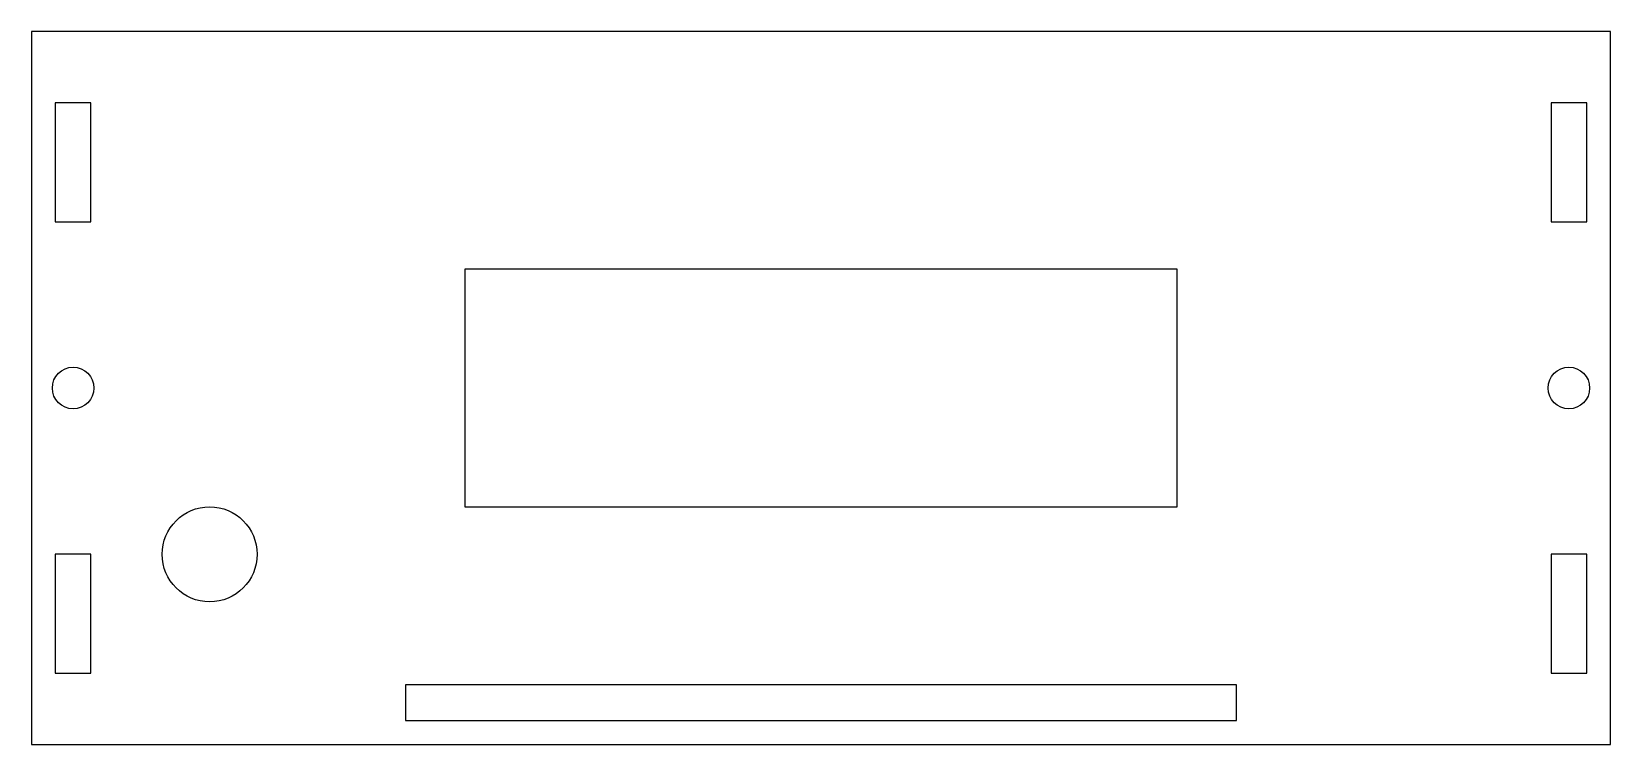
# Model space of a CAD drawing. Header units: millimetres. Extents: x -66 to 66, y -30 to 30.
import ezdxf

# ---------------------------------------------------------------- set-up
doc = ezdxf.new("R2010")
doc.units = ezdxf.units.MM

msp = doc.modelspace()

# ---------------------------------------------------------------- linework, layer by layer
at = {"color": 7, "linetype": 'Continuous', "lineweight": 25}
for p, q in [((-66.5, 30), (-66.5, -30)), ((66.5, 30), (-66.5, 30)), ((66.5, -30), (66.5, 30)), ((-64.5, 24), (-64.5, 14)), ((-61.5, 24), (-64.5, 24)), ((-61.5, 14), (-61.5, 24)), ((61.5, 24), (61.5, 14)), ((64.5, 24), (61.5, 24)), ((64.5, 14), (64.5, 24)), ((-64.5, 14), (-61.5, 14)), ((61.5, 14), (64.5, 14)), ((-30, 10), (-30, -10)), ((30, 10), (-30, 10)), ((30, -10), (30, 10)), ((-30, -10), (30, -10)), ((-61.5, -14), (-64.5, -14)), ((-64.5, -14), (-64.5, -24)), ((-61.5, -24), (-61.5, -14)), ((64.5, -14), (61.5, -14)), ((61.5, -14), (61.5, -24)), ((64.5, -24), (64.5, -14)), ((-64.5, -24), (-61.5, -24)), ((-35, -25), (-35, -28)), ((35, -25), (-35, -25)), ((35, -28), (35, -25)), ((61.5, -24), (64.5, -24)), ((-35, -28), (35, -28)), ((-66.5, -30), (66.5, -30))]:
    msp.add_line(p, q, dxfattribs=at)
for centre, radius in [((-63, 0), 1.75), ((63, 0), 1.75), ((-51.5, -14), 4)]:
    msp.add_circle(centre, radius, dxfattribs=at)

doc.saveas('drawing.dxf')
